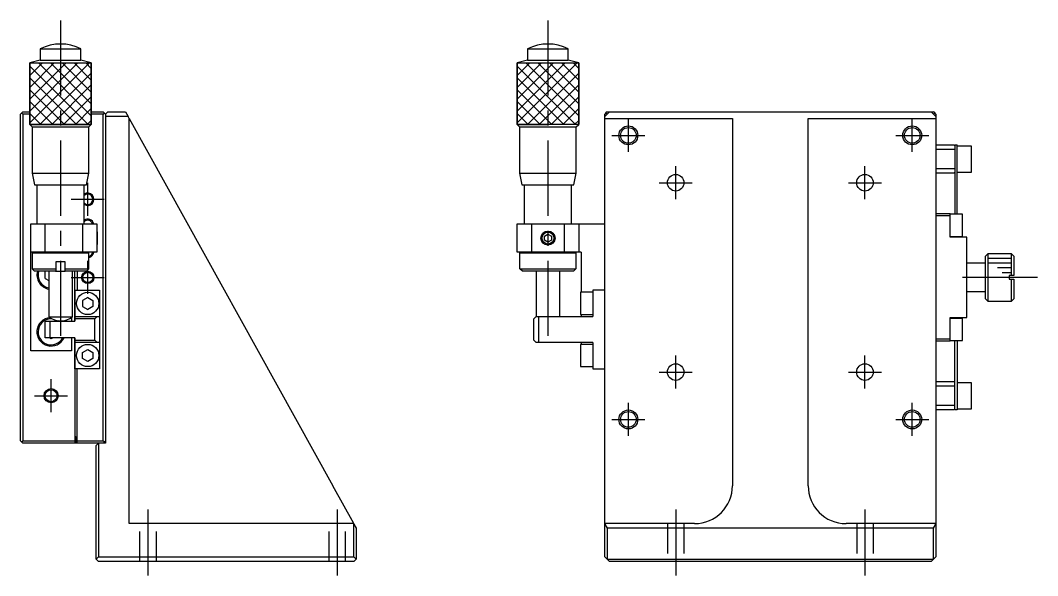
# Model space of a CAD drawing. Extents: x 0 to 461, y -8 to 325.
# Drawn here: x 246 to 461, y 109.8 to 227.2 of the extents above; entities that cross this region are included whole.
import ezdxf

# ---------------------------------------------------------------- set-up
doc = ezdxf.new("R2010")
doc.units = 0
doc.header["$LTSCALE"] = 0.5
doc.linetypes.add('CENTER', pattern=[50.8, 31.75, -6.35, 6.35, -6.35])
doc.linetypes.add('DASHED', pattern=[19.05, 12.7, -6.35])
for name, color, linetype in [('MSM_CENTER', 1, 'CENTER'), ('MSM_CONTINUOUS', 7, 'CONTINUOUS'), ('MSM_DASHED', 4, 'DASHED'), ('MSM_NARROW', 5, 'CONTINUOUS')]:
    doc.layers.add(name, color=color, linetype=linetype)

msp = doc.modelspace()

# ---------------------------------------------------------------- linework, layer by layer
at = {"layer": 'MSM_CENTER'}
for p, q in [((254.5, 227.150003), (254.5, 158.650004)), ((357.5, 227.150003), (357.5, 159.599997)), ((374.5, 199.349997), (374.5, 206.349997)), ((434.5, 199.349997), (434.5, 206.349997)), ((371, 202.849997), (378, 202.849997)), ((431, 202.849997), (438, 202.849997)), ((384.5, 189.349997), (384.5, 196.349997)), ((424.5, 189.349997), (424.5, 196.349997)), ((260.25, 185.849997), (260.25, 192.849997)), ((381, 192.849997), (388, 192.849997)), ((421, 192.849997), (428, 192.849997)), ((256.75, 189.349997), (263.75, 189.349997)), ((260.25, 169.349997), (260.25, 176.349997)), ((256.75, 172.849997), (263.75, 172.849997)), ((461, 172.849997), (444, 172.849997)), ((384.5, 149.349997), (384.5, 156.349997)), ((424.5, 149.349997), (424.5, 156.349997)), ((381, 152.849997), (388, 152.849997)), ((421, 152.849997), (428, 152.849997)), ((252.5, 144.349997), (252.5, 151.349997)), ((249, 147.849997), (256, 147.849997)), ((374.5, 139.349997), (374.5, 146.349997)), ((434.5, 139.349997), (434.5, 146.349997)), ((371, 142.849997), (378, 142.849997)), ((431, 142.849997), (438, 142.849997)), ((273, 109.849997), (273, 123.849997)), ((313, 109.849997), (313, 123.849997)), ((384.5, 123.849997), (384.5, 109.849997)), ((424.5, 123.849997), (424.5, 109.849997))]:
    msp.add_line(p, q, dxfattribs=at)
at = {"layer": 'MSM_CONTINUOUS'}
for p, q in [((250.2, 221.150002), (258.8, 221.150002)), ((250.2, 221.150002), (250.2, 218.739491)), ((258.8, 218.739491), (258.8, 221.150002)), ((353.2, 221.150002), (361.8, 221.150002)), ((353.2, 221.150002), (353.2, 218.739491)), ((361.8, 218.739491), (361.8, 221.150002)), ((250.2, 218.739491), (248.000001, 218.150003)), ((248.000001, 218.150003), (260.999999, 218.150003)), ((248.000001, 205.150002), (248.000001, 218.150003)), ((250.2, 218.739491), (258.8, 218.739491)), ((260.999999, 218.150003), (258.8, 218.739491)), ((260.999999, 218.150003), (260.999999, 205.150002)), ((353.2, 218.739491), (351.000001, 218.150003)), ((351.000001, 218.150003), (363.999999, 218.150003)), ((351.000001, 205.150002), (351.000001, 218.150003)), ((353.2, 218.739491), (361.8, 218.739491)), ((363.999999, 218.150003), (361.8, 218.739491)), ((363.999999, 218.150003), (363.999999, 205.150002)), ((246, 207.349997), (246.5, 207.849997)), ((246, 138.349997), (246, 207.349997)), ((246.5, 207.349997), (246.25, 207.599997)), ((246.5, 207.849997), (248.000001, 207.849997)), ((246.5, 207.349997), (246.5, 138.349997)), ((248.000001, 207.349997), (246.5, 207.349997)), ((260.999999, 207.849997), (263.5, 207.849997)), ((263.5, 207.349997), (260.999999, 207.349997)), ((263.5, 207.849997), (264, 207.349997)), ((263.75, 207.599997), (263.5, 207.349997)), ((263.5, 138.349997), (263.5, 207.349997)), ((264.5, 207.849997), (264, 207.349997)), ((264, 207.349997), (264, 137.849997)), ((268.775113, 206.849997), (264, 206.849997)), ((264.5, 207.849997), (268.220803, 207.849997)), ((268.220803, 207.849997), (268.775113, 206.849997)), ((269, 206.444289), (268.775113, 206.849997)), ((269, 120.849997), (269, 206.444289)), ((269, 206.444289), (312.011219, 128.849997)), ((370.5, 207.849997), (369.5, 206.849997)), ((369.75, 207.599997), (369.5, 207.349997)), ((369.5, 113.849997), (369.5, 207.349997)), ((369.5, 206.444289), (396.5, 206.444289)), ((370, 207.849997), (369.75, 207.599997)), ((369.75, 207.599997), (370, 207.349997)), ((370, 207.849997), (439, 207.849997)), ((396.5, 206.444289), (396.5, 128.849997)), ((412.5, 206.444289), (439.5, 206.444289)), ((412.5, 128.849997), (412.5, 206.444289)), ((439.5, 206.849997), (438.5, 207.849997)), ((439.25, 207.599997), (439, 207.849997)), ((439, 207.349997), (439.25, 207.599997)), ((439.5, 207.349997), (439.25, 207.599997)), ((439.5, 207.349997), (439.5, 113.849997)), ((248.000001, 205.150002), (248.500004, 204.65)), ((260.999999, 205.150002), (248.000001, 205.150002)), ((248.500004, 204.65), (260.499996, 204.65)), ((248.500004, 204.65), (248.500004, 194.899995)), ((260.499996, 204.65), (260.999999, 205.150002)), ((260.499996, 194.899995), (260.499996, 204.65)), ((351.000001, 205.150002), (351.500004, 204.65)), ((363.999999, 205.150002), (351.000001, 205.150002)), ((351.500004, 204.65), (363.499996, 204.65)), ((351.500004, 204.65), (351.500004, 194.899995)), ((363.499996, 204.65), (363.999999, 205.150002)), ((363.499996, 194.899995), (363.499996, 204.65)), ((439.7, 200.849997), (439.5, 200.649997)), ((439.7, 200.849997), (443.3, 200.849997)), ((443.5, 200.649997), (443.3, 200.849997)), ((443.5, 200.849997), (443.5, 186.199997)), ((443.5, 200.849997), (444, 200.849997)), ((444, 186.199997), (444, 200.849997)), ((447, 200.599997), (444, 200.599997)), ((447, 195.099997), (447, 200.599997)), ((443.5, 199.849997), (439.5, 199.849997)), ((439.5, 195.849997), (443.5, 195.849997)), ((248.500004, 194.899995), (260.499996, 194.899995)), ((248.500004, 194.899995), (249.000003, 192.399996)), ((259.999997, 192.399996), (260.499996, 194.899995)), ((351.500004, 194.899995), (363.499996, 194.899995)), ((351.500004, 194.899995), (352.000003, 192.399996)), ((362.999997, 192.399996), (363.499996, 194.899995)), ((439.5, 195.049997), (439.7, 194.849997)), ((443.3, 194.849997), (439.7, 194.849997)), ((443.3, 194.849997), (443.5, 195.049997)), ((444, 195.099997), (447, 195.099997)), ((249.000003, 192.399996), (259.999997, 192.399996)), ((249.5, 192.399996), (249.5, 184.149996)), ((259.5, 184.149996), (259.5, 192.399996)), ((352.000003, 192.399996), (362.999997, 192.399996)), ((352.5, 192.399996), (352.5, 184.149996)), ((362.5, 184.149996), (362.5, 192.399996)), ((439.5, 186.349997), (442.5, 186.349997)), ((442.5, 185.849997), (439.5, 185.849997)), ((442.5, 181.349997), (442.5, 186.349997)), ((445.1, 186.199997), (442.5, 186.199997)), ((445.1, 181.499997), (445.1, 186.199997)), ((248.2, 184.149997), (262.2, 184.149997)), ((248.2, 157.349997), (248.2, 184.149997)), ((251.2, 184.149997), (251.2, 178.149997)), ((259.2, 178.149997), (259.2, 184.149997)), ((262.2, 184.149997), (262.2, 178.149997)), ((351, 178.149997), (351, 184.149997)), ((351, 184.149997), (369.5, 184.149997)), ((354, 184.149997), (354, 178.149997)), ((361, 178.149997), (361, 184.149997)), ((364, 184.149997), (364, 178.149997)), ((262.287358, 182.399997), (262.2, 182.574712)), ((262.287358, 179.899997), (262.287358, 182.399997)), ((356.75, 181.583009), (357.5, 182.016022)), ((356.75, 180.716984), (356.75, 181.583009)), ((357.5, 180.283971), (356.75, 180.716984)), ((357.5, 182.016022), (358.25, 181.583009)), ((358.25, 180.716984), (357.5, 180.283971)), ((358.25, 181.583009), (358.25, 180.716984)), ((442.5, 181.499997), (445.1, 181.499997)), ((446, 181.349997), (442.5, 181.349997)), ((443.5, 181.499997), (443.5, 181.349997)), ((444, 181.349997), (444, 181.499997)), ((444.000001, 181.499997), (444.000001, 181.349997)), ((446, 164.349997), (446, 181.349997)), ((262.2, 179.725281), (262.287358, 179.899997)), ((262.2, 178.149997), (248.2, 178.149997)), ((248.7, 178.149997), (248.5, 177.949997)), ((260.5, 177.949997), (248.5, 177.949997)), ((248.5, 177.949997), (248.5, 174.649997)), ((260.5, 177.949997), (260.3, 178.149997)), ((260.5, 174.649997), (260.5, 177.949997)), ((364.5, 178.149997), (351, 178.149997)), ((351.7, 178.149997), (351.5, 177.949997)), ((363.5, 177.949997), (351.5, 177.949997)), ((351.5, 177.949997), (351.5, 176.149997)), ((363.5, 177.949997), (363.3, 178.149997)), ((363.5, 176.149997), (363.5, 177.949997)), ((364.5, 178.149997), (364.5, 169.699997)), ((450.5, 177.849997), (450, 177.349997)), ((450, 168.349997), (450, 177.349997)), ((450.5, 177.849997), (450.5, 167.849997)), ((455.5, 177.849997), (450.5, 177.849997)), ((455.5, 173.249997), (455.5, 177.849997)), ((456, 177.349997), (455.5, 177.849997)), ((456, 177.349997), (456, 173.249997)), ((248.5, 174.649997), (253.5, 174.649997)), ((248.5, 174.649997), (249, 174.149997)), ((255.5, 176.149997), (253.5, 176.149997)), ((253.5, 176.149997), (253.5, 174.149997)), ((255.5, 174.149997), (255.5, 176.149997)), ((255.5, 174.649997), (260.5, 174.649997)), ((260, 174.149997), (260.5, 174.649997)), ((351.58392, 176.149997), (351.5, 176.149997)), ((351.58392, 174.649997), (351.58392, 176.149997)), ((351.58392, 174.649997), (363.41608, 174.649997)), ((352.091673, 174.149997), (351.58392, 174.649997)), ((363.41608, 174.649997), (362.908327, 174.149997)), ((363.5, 176.149997), (363.41608, 176.149997)), ((363.41608, 176.149997), (363.41608, 174.649997)), ((450, 175.849997), (446, 175.849997)), ((253.5, 174.149997), (249, 174.149997)), ((251.385641, 174.149996), (251.25, 174.071684)), ((251.25, 172.628309), (251.25, 174.071684)), ((251.25, 172.628309), (252.000004, 172.195294)), ((252.000004, 174.149996), (252.000004, 164.527505)), ((253.460469, 174.149996), (255.5, 174.149996)), ((260, 174.149997), (255.5, 174.149997)), ((256.999996, 164.527505), (256.999996, 174.149996)), ((257.5, 163.599997), (257.5, 174.149996)), ((258, 174.149996), (258, 170.149997)), ((362.908327, 174.149997), (352.091673, 174.149997)), ((355.000004, 174.149996), (355.000004, 164.600001)), ((359.999996, 164.599997), (359.999996, 174.149996)), ((456, 173.249997), (455, 173.249997)), ((455, 173.249997), (455, 172.449997)), ((455, 172.449997), (456, 172.449997)), ((455.5, 167.849997), (455.5, 172.449997)), ((456, 172.449997), (456, 168.349997)), ((257.55, 170.149997), (257.55, 163.599997)), ((257.55, 170.149997), (262.75, 170.149997)), ((262.75, 170.149997), (262.75, 153.549997)), ((367, 170.149997), (367, 164.599997)), ((369.5, 170.149997), (367, 170.149997)), ((260.25, 168.620167), (259.15, 167.985082)), ((259.15, 167.985082), (259.15, 166.714911)), ((260.25, 168.620167), (261.35, 167.985082)), ((261.35, 167.985082), (261.35, 166.714911)), ((364.4, 169.699997), (364.4, 164.999997)), ((367, 169.699997), (364.4, 169.699997)), ((446, 169.849997), (450, 169.849997)), ((450, 168.349997), (450.5, 167.849997)), ((450.5, 167.849997), (455.5, 167.849997)), ((455.5, 167.849997), (456, 168.349997)), ((259.15, 166.714911), (260.25, 166.079826)), ((261.35, 166.714911), (260.25, 166.079826)), ((251.25, 160.099997), (251.25, 163.599997)), ((251.25, 163.599997), (257.55, 163.599997)), ((252.000004, 164.527505), (256.999996, 164.527505)), ((252.25, 163.599997), (252.25, 160.099997)), ((256.8, 164.377392), (256.8, 163.599997)), ((257.55, 164.599997), (262.75, 164.599997)), ((261.75, 164.099997), (257.55, 164.099997)), ((262.25, 164.599997), (261.75, 164.099997)), ((261.75, 159.599997), (261.75, 164.099997)), ((355, 164.599997), (354.5, 164.099997)), ((354.5, 159.599997), (354.5, 164.099997)), ((355, 164.599997), (367, 164.599997)), ((355.5, 164.599997), (355.5, 159.099997)), ((364.4, 164.999997), (367, 164.999997)), ((364.5, 164.999997), (364.5, 164.599997)), ((442.5, 164.349997), (446, 164.349997)), ((442.5, 159.349997), (442.5, 164.349997)), ((445.1, 164.199997), (442.5, 164.199997)), ((443.5, 164.349997), (443.5, 164.199997)), ((444, 164.199997), (444, 164.349997)), ((444.000001, 164.349997), (444.000001, 164.199997)), ((445.1, 159.499997), (445.1, 164.199997)), ((257.55, 160.099997), (251.25, 160.099997)), ((252.5, 159.906621), (252.165064, 160.099997)), ((252.834936, 160.099997), (252.5, 159.906621)), ((256.8, 160.099997), (256.8, 157.349997)), ((257.5, 160.099997), (257.5, 137.849997)), ((257.55, 153.549997), (257.55, 160.099997)), ((257.55, 159.599997), (261.75, 159.599997)), ((261.75, 159.599997), (262.25, 159.099997)), ((354.5, 159.599997), (355, 159.099997)), ((439.5, 159.849997), (442.5, 159.849997)), ((442.5, 159.349997), (439.5, 159.349997)), ((442.5, 159.499997), (445.1, 159.499997)), ((443.5, 144.849997), (443.5, 159.499997)), ((444, 159.499997), (444, 144.849997)), ((256.8, 157.349997), (248.2, 157.349997)), ((262.75, 159.099997), (257.55, 159.099997)), ((259.15, 156.985082), (260.25, 157.620167)), ((259.15, 155.714911), (259.15, 156.985082)), ((260.25, 157.620167), (261.35, 156.985082)), ((261.35, 156.985082), (261.35, 155.714911)), ((367, 159.099997), (355, 159.099997)), ((364.4, 158.699997), (364.4, 153.999997)), ((367, 158.699997), (364.4, 158.699997)), ((364.5, 159.099997), (364.5, 158.699997)), ((367, 159.099997), (367, 153.549997)), ((260.25, 155.079826), (259.15, 155.714911)), ((261.35, 155.714911), (260.25, 155.079826)), ((262.75, 153.549997), (257.55, 153.549997)), ((258, 137.849997), (258, 153.549997)), ((364.4, 153.999997), (367, 153.999997)), ((367, 153.549997), (369.5, 153.549997)), ((439.7, 150.849997), (439.5, 150.649997)), ((439.7, 150.849997), (443.3, 150.849997)), ((443.3, 150.849997), (443.5, 150.649997)), ((447, 150.599997), (444, 150.599997)), ((447, 145.099997), (447, 150.599997)), ((443.5, 149.849997), (439.5, 149.849997)), ((439.5, 145.849997), (443.5, 145.849997)), ((439.5, 145.049997), (439.7, 144.849997)), ((443.3, 144.849997), (439.7, 144.849997)), ((443.5, 145.049997), (443.3, 144.849997)), ((444, 144.849997), (443.5, 144.849997)), ((444, 145.099997), (447, 145.099997)), ((246.5, 137.849997), (246, 138.349997)), ((246.25, 138.099997), (246.5, 138.349997)), ((246.5, 138.349997), (257.5, 138.349997)), ((264, 137.849997), (246.5, 137.849997)), ((257.5, 139.249997), (257.75, 139.249997)), ((257.75, 137.849997), (257.75, 139.249997)), ((258, 138.349997), (263.5, 138.349997)), ((262, 137.349997), (262.5, 137.849997)), ((262.5, 137.849997), (262.5, 113.849997)), ((263.5, 138.349997), (263.75, 138.099997)), ((264, 138.349997), (263.5, 137.849997)), ((262, 113.349997), (262, 137.349997)), ((316.445691, 120.849997), (312.011219, 128.849997)), ((316.445691, 120.849997), (269, 120.849997)), ((316.5, 120.75202), (316.445691, 120.849997)), ((316.5, 113.849997), (316.5, 120.75202)), ((316.5, 120.75202), (317, 119.849997)), ((388.5, 120.849997), (369.5, 120.849997)), ((369.5, 120.75202), (370, 119.849997)), ((439.5, 120.849997), (420.5, 120.849997)), ((439, 119.849997), (439.5, 120.75202)), ((317, 119.849997), (317, 113.349997)), ((370, 119.849997), (370, 113.349997)), ((439, 119.849997), (370, 119.849997)), ((439, 113.349997), (439, 119.849997)), ((262.5, 113.849997), (262, 113.349997)), ((262, 113.349997), (262.5, 112.849997)), ((262.5, 113.849997), (316.5, 113.849997)), ((316.5, 112.849997), (262.5, 112.849997)), ((317, 113.349997), (316.5, 113.849997)), ((316.5, 112.849997), (317, 113.349997)), ((370, 113.349997), (369.5, 113.849997)), ((370, 113.349997), (439, 113.349997)), ((370.5, 112.849997), (370, 113.349997)), ((438.5, 112.849997), (370.5, 112.849997)), ((439.5, 113.849997), (438.5, 112.849997))]:
    msp.add_line(p, q, dxfattribs=at)
for centre, radius in [((374.5, 202.849997), 1.65), ((434.5, 202.849997), 1.65), ((384.5, 192.849997), 1.75), ((424.5, 192.849997), 1.75), ((357.5, 181.149997), 1.25), ((357.5, 181.149997), 1.25), ((260.25, 172.849997), 1.075), ((260.25, 167.349997), 2.35), ((260.25, 156.349997), 2.35), ((384.5, 152.849997), 1.75), ((424.5, 152.849997), 1.75), ((252.5, 147.849997), 1.25), ((374.5, 142.849997), 1.65), ((434.5, 142.849997), 1.65)]:
    msp.add_circle(centre, radius, dxfattribs=at)
for centre, radius, start, end in [((254.5, 212.405002), 9.745001, 63.816209, 116.183791), ((357.499998, 212.405002), 9.745001, 63.816202, 116.183785), ((260.25, 189.349997), 1.075, 225.759281, 134.24072794), ((260.25, 183.849997), 1.075, 16.204693, 134.24074554), ((260.25, 178.349997), 1.075, 283.447727, 349.277848), ((252.5, 173.349997), 3, 164.53399, 260.40599473), ((252.5, 173.349997), 2.75, 163.08761, 259.524403), ((252.5, 161.349997), 3, 94.698377, 335.37568876), ((252.5, 161.349997), 2.75, 86.528056, 332.964308), ((254.5, 167.650001), 3.999997, 231.317811, 308.682189), ((252.5, 161.349997), 2.75, 55.606992, 58.246812), ((252.5, 161.349997), 3, 48.590378, 50.530158), ((388.5, 128.849997), 8, 270, 0), ((420.5, 128.849997), 8, 180, 270)]:
    msp.add_arc(centre, radius, start, end, dxfattribs=at)
at = {"layer": 'MSM_DASHED'}
for p, q in [((271.25, 112.849997), (271.25, 120.849997)), ((274.75, 112.849997), (274.75, 120.849997)), ((311.25, 112.849997), (311.25, 120.849997)), ((314.75, 112.849997), (314.75, 120.849997)), ((382.75, 120.849997), (382.75, 112.849997)), ((386.25, 120.849997), (386.25, 112.849997)), ((422.75, 120.849997), (422.75, 112.849997)), ((426.25, 120.849997), (426.25, 112.849997))]:
    msp.add_line(p, q, dxfattribs=at)
at = {"layer": 'MSM_NARROW'}
for p, q in [((248.000001, 218.150003), (260.999999, 218.150003)), ((248.000001, 218.150003), (248.000001, 205.150002)), ((248.000001, 218.000001), (248.150003, 218.150003)), ((248.000001, 215.500001), (250.650003, 218.150003)), ((248.000001, 213.000001), (253.150003, 218.150003)), ((248.000001, 210.500001), (255.650003, 218.150003)), ((248.000001, 208.000001), (258.150003, 218.150003)), ((248.000001, 205.500001), (260.650003, 218.150003)), ((248.000001, 217.499999), (260.349998, 205.150002)), ((249.849997, 218.150003), (260.999999, 207.000001)), ((252.349997, 218.150003), (260.999999, 209.500001)), ((254.849997, 218.150003), (260.999999, 212.000001)), ((257.349997, 218.150003), (260.999999, 214.500001)), ((259.849997, 218.150003), (260.999999, 217.000001)), ((260.999999, 205.150002), (260.999999, 218.150003)), ((351.000001, 218.150003), (357.500043, 218.150003)), ((351.000001, 218.150003), (351.000001, 205.150002)), ((351.000001, 218.000001), (351.150003, 218.150003)), ((351.000001, 215.500001), (353.650003, 218.150003)), ((351.000001, 213.000001), (356.150003, 218.150003)), ((351.000001, 210.500001), (358.650003, 218.150003)), ((351.000001, 208.000001), (361.150003, 218.150003)), ((351.000001, 205.500001), (363.650003, 218.150003)), ((351.000001, 217.499999), (363.349998, 205.150002)), ((352.849997, 218.150003), (363.999999, 207.000001)), ((355.349997, 218.150003), (363.999999, 209.500001)), ((357.849997, 218.150003), (363.999999, 212.000001)), ((360.349997, 218.150003), (363.999999, 214.500001)), ((362.849997, 218.150003), (363.999999, 217.000001)), ((363.999999, 205.150002), (363.999999, 218.150003)), ((250.150002, 205.150002), (260.999999, 215.999999)), ((353.150002, 205.150002), (363.999999, 215.999999)), ((248.000001, 214.999999), (257.849998, 205.150002)), ((252.650002, 205.150002), (260.999999, 213.499999)), ((351.000001, 214.999999), (360.849998, 205.150002)), ((355.650002, 205.150002), (363.999999, 213.499999)), ((248.000001, 212.499999), (255.349998, 205.150002)), ((255.150002, 205.150002), (260.999999, 210.999999)), ((351.000001, 212.499999), (358.349998, 205.150002)), ((358.150002, 205.150002), (363.999999, 210.999999)), ((248.000001, 209.999999), (252.849998, 205.150002)), ((351.000001, 209.999999), (355.849998, 205.150002)), ((248.000001, 207.499999), (250.349998, 205.150002)), ((257.650002, 205.150002), (260.999999, 208.499999)), ((351.000001, 207.499999), (353.349998, 205.150002)), ((360.650002, 205.150002), (363.999999, 208.499999)), ((248.000001, 205.150002), (260.999999, 205.150002)), ((260.150002, 205.150002), (260.999999, 205.999999)), ((351.000001, 205.150002), (357.500043, 205.150002)), ((363.150002, 205.150002), (363.999999, 205.999999)), ((455.5, 176.849997), (450.5, 176.849997)), ((455.5, 175.849997), (450.5, 175.849997)), ((455.5, 174.849997), (452.5, 174.849997)), ((455.5, 173.849997), (453.5, 173.849997))]:
    msp.add_line(p, q, dxfattribs=at)
for centre, radius in [((374.5, 202.849997), 2), ((434.5, 202.849997), 2), ((357.5, 181.149997), 1.5), ((260.25, 172.849997), 1.3), ((252.5, 147.849997), 1.5), ((374.5, 142.849997), 2), ((434.5, 142.849997), 2)]:
    msp.add_circle(centre, radius, dxfattribs=at)
for centre, start, end in [((260.25, 189.349997), 234.765582, 125.23440436), ((260.25, 183.849997), 13.342364, 125.234418), ((260.25, 178.349997), 281.087489, 351.150117)]:
    msp.add_arc(centre, 1.3, start, end, dxfattribs=at)

doc.saveas('drawing.dxf')
